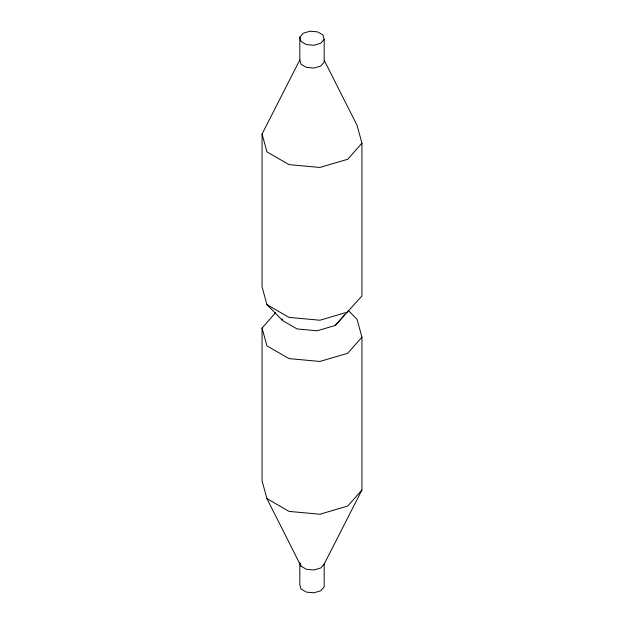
<?xml version="1.0" encoding="UTF-8"?>
<svg xmlns="http://www.w3.org/2000/svg" width="624" height="624" viewBox="0 0 624 624"><rect width="100%" height="100%" fill="white"/><g stroke="black" fill="none" stroke-linecap="round" stroke-linejoin="round"><path stroke-width="0.94" d="M324.293 60.411L357.061 125.362L361.943 143.177L361.943 295.955L335.283 325.439L317.148 330.775L297.055 328.934L282.664 320.627L266.939 304.645L262.057 286.822L262.057 134.043L299.824 59.927L299.824 37.12L303.28 33.197L310.073 31.2L317.6 31.886L322.982 34.999L324.176 39.343L324.176 62.158L320.72 66.082L313.927 68.078L306.4 67.384L301.018 64.28L299.824 59.927M275.597 312.694L262.057 328.045L262.057 480.823L266.939 498.638L301.018 566.186L306.4 569.299L313.927 569.985L320.72 567.988L324.176 564.073L361.943 489.957L361.943 337.178L357.061 319.355L348.169 310.323M324.176 39.343L320.72 43.267L313.927 45.263L306.4 44.569L301.018 41.465L299.824 37.12M361.943 143.177L347.755 159.26L319.909 167.45L289.045 164.627L266.939 151.866L262.057 134.043M335.283 325.439L344.518 314.972M361.943 337.178L347.755 353.254L319.909 361.444L289.045 358.621L266.939 345.868L262.057 328.045M361.943 489.957L347.755 506.033L319.909 514.223L289.045 511.399L266.939 498.638M347.755 312.031L319.909 320.229L289.045 317.405L266.939 304.645M282.173 318.841L282.664 320.627M300.3 563.581L301.018 566.186M324.176 564.073L324.176 586.88L320.72 590.803L313.927 592.8L306.4 592.114L301.018 589.001L299.824 584.657L299.824 562.793"/></g></svg>
